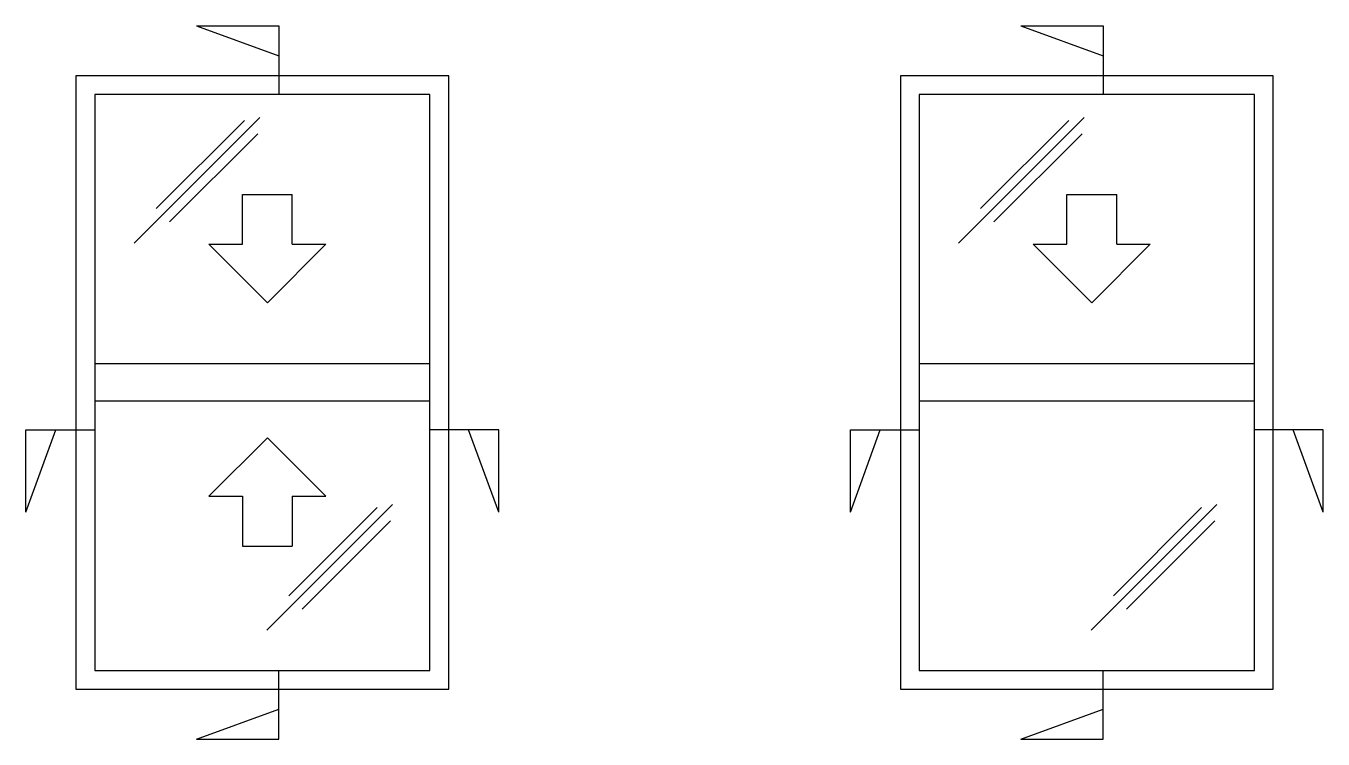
# Model space of a CAD drawing. Extents: x -67 to 826, y -351 to 318.
# Drawn here: x 618.4 to 826.4, y 165.9 to 280.3 of the extents above; entities that cross this region are included whole.
import ezdxf

# ---------------------------------------------------------------- set-up
doc = ezdxf.new("R2010")
doc.units = 0
doc.header["$MEASUREMENT"] = 0
for name, color, linetype in [('CYAN', 4, 'CONTINUOUS'), ('GREY', 8, 'CONTINUOUS'), ('OUTLINE', 2, 'CONTINUOUS'), ('WHITE', 7, 'CONTINUOUS')]:
    doc.layers.add(name, color=color, linetype=linetype)

msp = doc.modelspace()

# ---------------------------------------------------------------- linework, layer by layer
at = {"layer": 'CYAN'}
for p, q in [((645.75, 280.26), (658.97, 280.26)), ((645.75, 280.26), (658.97, 275.44)), ((658.97, 280.26), (658.97, 269.23)), ((777.95, 280.26), (791.17, 275.44)), ((777.95, 280.26), (791.17, 280.26)), ((791.17, 280.26), (791.17, 269.23)), ((653.12, 245.23), (653.12, 253.23)), ((653.12, 253.23), (661.12, 253.23)), ((661.12, 245.23), (661.12, 253.23)), ((785.32, 245.23), (785.32, 253.23)), ((785.32, 253.23), (793.32, 253.23)), ((793.32, 245.23), (793.32, 253.23)), ((657.12, 235.86), (647.75, 245.23)), ((647.75, 245.23), (653.12, 245.23)), ((657.12, 235.86), (666.49, 245.23)), ((661.12, 245.23), (666.49, 245.23)), ((779.95, 245.23), (785.32, 245.23)), ((789.32, 235.86), (779.95, 245.23)), ((789.32, 235.86), (798.69, 245.23)), ((793.32, 245.23), (798.69, 245.23)), ((618.41, 215.48), (629.43, 215.48)), ((618.41, 202.26), (623.22, 215.48)), ((618.41, 202.26), (618.41, 215.48)), ((694.22, 215.48), (683.2, 215.48)), ((694.22, 202.26), (689.4, 215.48)), ((694.22, 202.26), (694.22, 215.48)), ((750.61, 202.26), (755.42, 215.48)), ((750.61, 202.26), (750.61, 215.48)), ((750.61, 215.48), (761.63, 215.48)), ((826.42, 215.48), (815.4, 215.48)), ((826.42, 202.26), (821.6, 215.48)), ((826.42, 202.26), (826.42, 215.48)), ((657.12, 214.2), (647.75, 204.83)), ((657.12, 214.2), (666.49, 204.83)), ((647.75, 204.83), (653.12, 204.83)), ((653.12, 204.83), (653.12, 196.83)), ((661.12, 204.83), (666.49, 204.83)), ((661.12, 204.83), (661.12, 196.83)), ((653.12, 196.83), (661.12, 196.83)), ((658.97, 165.88), (658.97, 176.91)), ((791.17, 165.88), (791.17, 176.91)), ((645.75, 165.88), (658.97, 170.7)), ((777.95, 165.88), (791.17, 170.7)), ((645.75, 165.88), (658.97, 165.88)), ((777.95, 165.88), (791.17, 165.88))]:
    msp.add_line(p, q, dxfattribs=at)
at = {"layer": 'GREY'}
for p, q in [((635.75, 245.42), (655.92, 265.58)), ((639.31, 250.95), (653.46, 265.09)), ((767.95, 245.42), (788.12, 265.58)), ((771.51, 250.95), (785.66, 265.09)), ((641.43, 248.83), (655.58, 262.97)), ((773.64, 248.83), (787.78, 262.97)), ((657.03, 183.33), (677.19, 203.5)), ((660.59, 188.86), (674.73, 203)), ((789.23, 183.33), (809.4, 203.5)), ((792.79, 188.86), (806.93, 203)), ((662.71, 186.74), (676.86, 200.88)), ((794.91, 186.74), (809.06, 200.88))]:
    msp.add_line(p, q, dxfattribs=at)
at = {"layer": 'OUTLINE'}
for points in [[(626.43, 173.89), (686.2, 173.89), (686.2, 272.25), (626.43, 272.25)], [(758.63, 173.89), (818.4, 173.89), (818.4, 272.25), (758.63, 272.25)], [(629.43, 176.89), (683.2, 176.89), (683.2, 269.25), (629.43, 269.25)], [(761.63, 176.89), (815.4, 176.89), (815.4, 269.25), (761.63, 269.25)]]:
    msp.add_lwpolyline(points, close=True, dxfattribs=at)
at = {"layer": 'WHITE'}
for p, q in [((683.2, 226.07), (629.43, 226.07)), ((815.4, 226.07), (761.63, 226.07)), ((683.2, 220.07), (629.43, 220.07)), ((815.4, 220.07), (761.63, 220.07))]:
    msp.add_line(p, q, dxfattribs=at)

doc.saveas('drawing.dxf')
